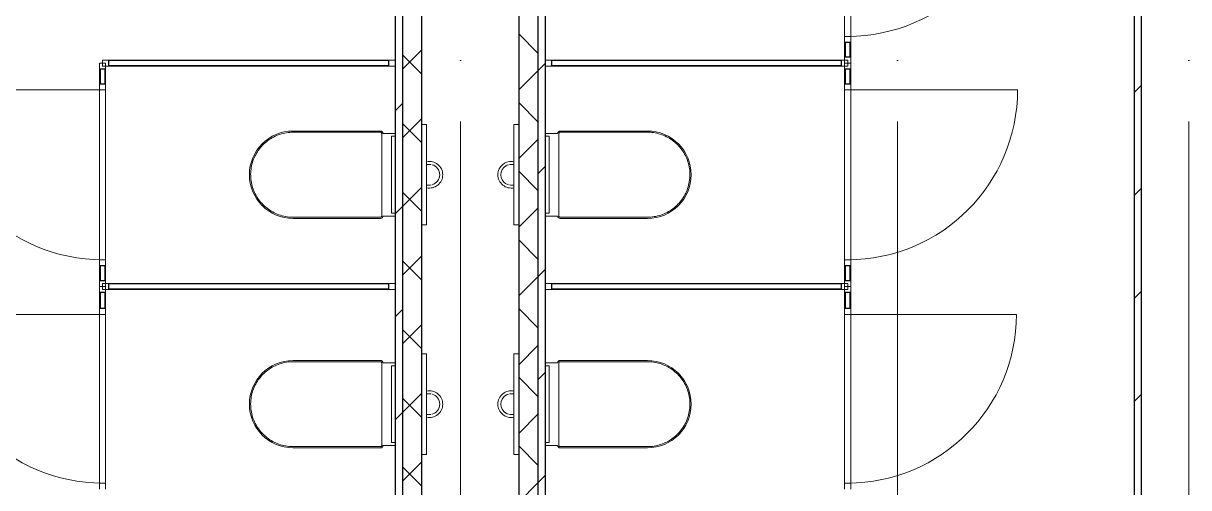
# Model space of a CAD drawing. Header units: millimetres. Extents: x -495897 to 1376592, y -28539 to 470976.
# Drawn here: x 115118 to 119920, y 352751 to 354663 of the extents above; entities that cross this region are included whole.
import ezdxf

# ---------------------------------------------------------------- set-up
doc = ezdxf.new("R2010")
doc.units = ezdxf.units.MM
doc.linetypes.add('ADSK_Линия сетки', pattern=[25, 20, -2.5, 0, -2.5])
for name, color, linetype, lineweight in [('Витраж', 7, 'Continuous', 9), ('Двери', 252, 'Continuous', 9), ('Оси', 252, 'Continuous', 9), ('Сантехника', 252, 'Continuous', 9), ('Стены наружные', 7, 'Continuous', 18), ('Стены разрез', 7, 'Continuous', 30)]:
    doc.layers.add(name, color=color, linetype=linetype, lineweight=lineweight)

# ---------------------------------------------------------------- blocks, each defined once
blk = doc.blocks.new('2 этаж')
at = {"layer": 'Витраж', "color": 251, "true_color": 0x636466}
for p, q in [((119258.5, -5089.3), (119258.5, -5789.3)), ((119283.5, -5089.3), (119283.5, -5789.3)), ((119258.5, -5814.3), (119258.5, -5874.3)), ((119283.5, -5814.3), (119283.5, -5874.3)), ((116226, -5886.8), (117381, -5886.8)), ((119246, -5886.8), (118051, -5886.8)), ((116188.5, -5924.3), (116188.5, -5984.3)), ((116213.5, -5924.3), (116213.5, -5984.3)), ((116226, -5911.8), (117381, -5911.8)), ((119246, -5911.8), (118051, -5911.8)), ((119258.5, -5924.3), (119258.5, -5984.3)), ((119283.5, -5924.3), (119283.5, -5984.3)), ((116188.5, -6009.3), (116188.5, -6709.3)), ((116213.5, -6009.3), (116213.5, -6709.3)), ((119258.5, -6009.3), (119258.5, -6709.3)), ((119283.5, -6009.3), (119283.5, -6709.3)), ((116188.5, -6734.3), (116188.5, -6794.3)), ((116213.5, -6734.3), (116213.5, -6794.3)), ((119258.5, -6734.3), (119258.5, -6794.3)), ((119283.5, -6734.3), (119283.5, -6794.3)), ((116226, -6806.8), (117381, -6806.8)), ((119246, -6806.8), (118051, -6806.8)), ((116188.5, -6844.3), (116188.5, -6909.3)), ((116213.5, -6844.3), (116213.5, -6909.3)), ((116226, -6831.8), (117381, -6831.8)), ((119246, -6831.8), (118051, -6831.8)), ((119258.5, -6844.3), (119258.5, -6909.3)), ((119283.5, -6844.3), (119283.5, -6909.3)), ((116188.5, -6934.3), (116188.5, -7629.3)), ((116213.5, -6934.3), (116213.5, -7629.3)), ((119258.5, -6934.3), (119258.5, -7629.3)), ((119283.5, -6934.3), (119283.5, -7629.3))]:
    blk.add_line(p, q, dxfattribs=at)
at = {"layer": 'Витраж', "color": 251, "lineweight": 18, "true_color": 0x636466, "extrusion": (0, 0, -1)}
for p, q in [((119283.5, -5789.3), (119258.5, -5789.3)), ((119258.5, -5789.3), (119258.5, -5814.3)), ((119283.5, -5814.3), (119283.5, -5789.3)), ((119258.5, -5814.3), (119283.5, -5814.3)), ((116213.5, -5899.3), (116188.5, -5899.3)), ((116188.5, -5899.3), (116188.5, -5924.3)), ((116226, -5886.8), (116201, -5886.8)), ((116201, -5886.8), (116201, -5911.8)), ((116213.5, -5924.3), (116213.5, -5899.3)), ((116226, -5911.8), (116226, -5886.8)), ((119271, -5886.8), (119246, -5886.8)), ((119246, -5886.8), (119246, -5911.8)), ((119283.5, -5899.3), (119258.5, -5899.3)), ((119258.5, -5899.3), (119258.5, -5924.3)), ((119271, -5911.8), (119271, -5886.8)), ((119283.5, -5924.3), (119283.5, -5899.3)), ((116188.5, -5924.3), (116213.5, -5924.3)), ((116201, -5911.8), (116226, -5911.8)), ((119246, -5911.8), (119271, -5911.8)), ((119258.5, -5924.3), (119283.5, -5924.3)), ((116213.5, -5984.3), (116188.5, -5984.3)), ((116188.5, -5984.3), (116188.5, -6009.3)), ((116213.5, -6009.3), (116213.5, -5984.3)), ((119283.5, -5984.3), (119258.5, -5984.3)), ((119258.5, -5984.3), (119258.5, -6009.3)), ((119283.5, -6009.3), (119283.5, -5984.3)), ((116188.5, -6009.3), (116213.5, -6009.3)), ((119258.5, -6009.3), (119283.5, -6009.3)), ((116213.5, -6709.3), (116188.5, -6709.3)), ((116188.5, -6709.3), (116188.5, -6734.3)), ((116213.5, -6734.3), (116213.5, -6709.3)), ((119283.5, -6709.3), (119258.5, -6709.3)), ((119258.5, -6709.3), (119258.5, -6734.3)), ((119283.5, -6734.3), (119283.5, -6709.3)), ((116188.5, -6734.3), (116213.5, -6734.3)), ((119258.5, -6734.3), (119283.5, -6734.3)), ((116226, -6806.8), (116201, -6806.8)), ((116201, -6806.8), (116201, -6831.8)), ((116226, -6831.8), (116226, -6806.8)), ((119271, -6806.8), (119246, -6806.8)), ((119246, -6806.8), (119246, -6831.8)), ((119271, -6831.8), (119271, -6806.8)), ((116213.5, -6819.3), (116188.5, -6819.3)), ((116188.5, -6819.3), (116188.5, -6844.3)), ((116188.5, -6844.3), (116213.5, -6844.3)), ((116201, -6831.8), (116226, -6831.8)), ((116213.5, -6844.3), (116213.5, -6819.3)), ((119246, -6831.8), (119271, -6831.8)), ((119283.5, -6819.3), (119258.5, -6819.3)), ((119258.5, -6819.3), (119258.5, -6844.3)), ((119258.5, -6844.3), (119283.5, -6844.3)), ((119283.5, -6844.3), (119283.5, -6819.3)), ((116213.5, -6909.3), (116188.5, -6909.3)), ((116188.5, -6909.3), (116188.5, -6934.3)), ((116213.5, -6934.3), (116213.5, -6909.3)), ((119283.5, -6909.3), (119258.5, -6909.3)), ((119258.5, -6909.3), (119258.5, -6934.3)), ((119283.5, -6934.3), (119283.5, -6909.3)), ((116188.5, -6934.3), (116213.5, -6934.3)), ((119258.5, -6934.3), (119283.5, -6934.3)), ((116213.5, -7629.3), (116188.5, -7629.3)), ((116188.5, -7629.3), (116188.5, -7654.3)), ((116213.5, -7654.3), (116213.5, -7629.3)), ((119283.5, -7629.3), (119258.5, -7629.3)), ((119258.5, -7629.3), (119258.5, -7654.3)), ((119283.5, -7654.3), (119283.5, -7629.3))]:
    blk.add_line(p, q, dxfattribs=at)
at = {"layer": 'Витраж', "color": 251, "lineweight": 18, "true_color": 0x636466}
for p, q in [((117406, -5886.8), (117381, -5886.8)), ((117381, -5886.8), (117381, -5911.8)), ((117406, -5911.8), (117406, -5886.8)), ((118051, -5886.8), (118026, -5886.8)), ((118026, -5886.8), (118026, -5911.8)), ((118051, -5911.8), (118051, -5886.8)), ((119283.5, -5874.3), (119258.5, -5874.3)), ((119258.5, -5874.3), (119258.5, -5899.3)), ((119258.5, -5899.3), (119283.5, -5899.3)), ((119283.5, -5899.3), (119283.5, -5874.3)), ((117381, -5911.8), (117406, -5911.8)), ((118026, -5911.8), (118051, -5911.8)), ((116213.5, -6794.3), (116188.5, -6794.3)), ((116188.5, -6794.3), (116188.5, -6819.3)), ((116213.5, -6819.3), (116213.5, -6794.3)), ((117406, -6806.8), (117381, -6806.8)), ((117381, -6806.8), (117381, -6831.8)), ((117406, -6831.8), (117406, -6806.8)), ((118051, -6806.8), (118026, -6806.8)), ((118026, -6806.8), (118026, -6831.8)), ((118051, -6831.8), (118051, -6806.8)), ((119283.5, -6794.3), (119258.5, -6794.3)), ((119258.5, -6794.3), (119258.5, -6819.3)), ((119283.5, -6819.3), (119283.5, -6794.3)), ((116188.5, -6819.3), (116213.5, -6819.3)), ((117381, -6831.8), (117406, -6831.8)), ((118026, -6831.8), (118051, -6831.8)), ((119258.5, -6819.3), (119283.5, -6819.3))]:
    blk.add_line(p, q, dxfattribs=at)
at = {"layer": 'Двери', "color": 251, "true_color": 0x636466}
for p, q in [((116188.5, -6009.3), (115501, -6009.3)), ((119283.5, -6009.3), (119971, -6009.3)), ((116188.5, -6934.3), (115506, -6934.3)), ((119283.5, -6934.3), (119966, -6934.3))]:
    blk.add_line(p, q, dxfattribs=at)
for centre, radius, start, end in [((119271, -5089.3), 700, 270, 0), ((116201, -6009.3), 700, 180, 270), ((119271, -6009.3), 700, 270, 0), ((116201, -6934.3), 695, 180, 270), ((119271, -6934.3), 695, 270, 0)]:
    blk.add_arc(centre, radius, start, end, dxfattribs=at)
at = {"layer": 'Оси', "color": 251, "linetype": 'ADSK_Линия сетки', "ltscale": 100, "true_color": 0x636466}
for p, q in [((117676, -1139.3), (117676, -32265.4)), ((119476, -1139.3), (119476, -32265.4)), ((120676, -1139.3), (120676, -32265.4))]:
    blk.add_line(p, q, dxfattribs=at)
at = {"layer": 'Сантехника', "color": 251, "true_color": 0x636466}
for p, q in [((117346, -6179.3), (116986, -6179.3)), ((117346, -6184.3), (116986, -6184.3)), ((117351, -6529.3), (117351, -6189.3)), ((117406, -6189.3), (117356, -6189.3)), ((118076, -6189.3), (118026, -6189.3)), ((118081, -6189.3), (118081, -6529.3)), ((118446, -6179.3), (118086, -6179.3)), ((118446, -6184.3), (118086, -6184.3)), ((117391, -6517.5), (117391, -6201)), ((117391, -6201), (117406, -6201)), ((118026, -6201), (118041, -6201)), ((118041, -6201), (118041, -6517.5)), ((117356, -6529.3), (117406, -6529.3)), ((117406, -6517.5), (117391, -6517.5)), ((118041, -6517.5), (118026, -6517.5)), ((118026, -6529.3), (118076, -6529.3)), ((116986, -6534.3), (117346, -6534.3)), ((116986, -6539.3), (117346, -6539.3)), ((118086, -6534.3), (118446, -6534.3)), ((118086, -6539.3), (118446, -6539.3)), ((117346, -7124.3), (116986, -7124.3)), ((117346, -7129.3), (116986, -7129.3)), ((117351, -7474.3), (117351, -7134.3)), ((117406, -7134.3), (117356, -7134.3)), ((117391, -7462.5), (117391, -7146)), ((117391, -7146), (117406, -7146)), ((118076, -7134.3), (118026, -7134.3)), ((118026, -7146), (118041, -7146)), ((118041, -7146), (118041, -7462.5)), ((118081, -7134.3), (118081, -7474.3)), ((118446, -7124.3), (118086, -7124.3)), ((118446, -7129.3), (118086, -7129.3)), ((116986, -7479.3), (117346, -7479.3)), ((116986, -7484.3), (117346, -7484.3)), ((117356, -7474.3), (117406, -7474.3)), ((117406, -7462.5), (117391, -7462.5)), ((118041, -7462.5), (118026, -7462.5)), ((118026, -7474.3), (118076, -7474.3)), ((118086, -7479.3), (118446, -7479.3)), ((118086, -7484.3), (118446, -7484.3))]:
    blk.add_line(p, q, dxfattribs=at)
at = {"layer": 'Сантехника', "color": 251, "lineweight": 9, "true_color": 0x636466}
for p, q in [((117536, -6152.5), (117516, -6152.5)), ((117536, -6177.5), (117536, -6152.5)), ((117536, -6177.5), (117536, -6541)), ((117916, -6152.5), (117896, -6152.5)), ((117896, -6152.5), (117896, -6177.5)), ((117896, -6541), (117896, -6177.5)), ((117516, -6566), (117536, -6566)), ((117536, -6566), (117536, -6541)), ((117896, -6541), (117896, -6566)), ((117896, -6566), (117916, -6566)), ((117536, -7097.5), (117516, -7097.5)), ((117536, -7122.5), (117536, -7097.5)), ((117916, -7097.5), (117896, -7097.5)), ((117896, -7097.5), (117896, -7122.5)), ((117536, -7122.5), (117536, -7486)), ((117896, -7486), (117896, -7122.5)), ((117536, -7511), (117536, -7486)), ((117896, -7486), (117896, -7511)), ((117516, -7511), (117536, -7511)), ((117896, -7511), (117916, -7511))]:
    blk.add_line(p, q, dxfattribs=at)
at = {"layer": 'Сантехника', "color": 251, "true_color": 0x636466, "flags": 128}
for points in [[(116986, -6184.3), (116979, -6184.4), (116972, -6184.8), (116965.1, -6185.5), (116958.1, -6186.5), (116951.2, -6187.7), (116944.4, -6189.3), (116937.6, -6191.1), (116931, -6193.1), (116924.4, -6195.5), (116917.9, -6198.1), (116911.5, -6200.9), (116905.2, -6204), (116899.1, -6207.4), (116893, -6211), (116887.2, -6214.8), (116881.5, -6218.9), (116876, -6223.2), (116870.6, -6227.7), (116865.4, -6232.4), (116860.5, -6237.3), (116855.7, -6242.4), (116851.1, -6247.8), (116846.8, -6253.2), (116842.6, -6258.9), (116838.7, -6264.7), (116835.1, -6270.7), (116831.7, -6276.8), (116828.5, -6283), (116825.6, -6289.4), (116822.9, -6295.8), (116820.5, -6302.4), (116818.4, -6309.1), (116816.5, -6315.8), (116814.9, -6322.6), (116813.6, -6329.5), (116812.5, -6336.4), (116811.7, -6343.4), (116811.2, -6350.4), (116811, -6357.4), (116811.1, -6364.4), (116811.4, -6371.4), (116812, -6378.3), (116813, -6385.3), (116814.1, -6392.2), (116815.6, -6399), (116817.3, -6405.8), (116819.3, -6412.5), (116821.6, -6419.1), (116824.1, -6425.7), (116826.9, -6432.1), (116829.9, -6438.4), (116833.2, -6444.6), (116836.7, -6450.6), (116840.5, -6456.5), (116844.5, -6462.2), (116848.8, -6467.8), (116853.2, -6473.2), (116857.9, -6478.4), (116862.7, -6483.5), (116867.8, -6488.3), (116873.1, -6492.9), (116878.5, -6497.3), (116884.1, -6501.5), (116889.9, -6505.5), (116895.8, -6509.2), (116901.9, -6512.7), (116908.1, -6515.9), (116914.4, -6518.9), (116920.8, -6521.7), (116927.4, -6524.1), (116934, -6526.4), (116940.7, -6528.3), (116947.5, -6530), (116954.4, -6531.4), (116961.3, -6532.5), (116968.3, -6533.4), (116975.2, -6533.9), (116982.2, -6534.2), (116986, -6534.3)], [(117351, -6189.3), (117351, -6189.1), (117351, -6188.9), (117351, -6188.7), (117350.9, -6188.5), (117350.9, -6188.3), (117350.9, -6188.1), (117350.8, -6187.9), (117350.8, -6187.7), (117350.7, -6187.5), (117350.6, -6187.3), (117350.5, -6187.1), (117350.4, -6186.9), (117350.3, -6186.8), (117350.2, -6186.6), (117350.1, -6186.4), (117350, -6186.3), (117349.9, -6186.1), (117349.8, -6186), (117349.6, -6185.8), (117349.5, -6185.7), (117349.3, -6185.5), (117349.2, -6185.4), (117349, -6185.3), (117348.9, -6185.2), (117348.7, -6185), (117348.5, -6184.9), (117348.4, -6184.8), (117348.2, -6184.8), (117348, -6184.7), (117347.8, -6184.6), (117347.6, -6184.5), (117347.4, -6184.5), (117347.2, -6184.4), (117347.1, -6184.4), (117346.9, -6184.3), (117346.7, -6184.3), (117346.5, -6184.3), (117346.3, -6184.3), (117346.1, -6184.3), (117346, -6184.3)], [(118086, -6184.3), (118085.8, -6184.3), (118085.6, -6184.3), (118085.4, -6184.3), (118085.2, -6184.3), (118085, -6184.4), (118084.8, -6184.4), (118084.6, -6184.4), (118084.4, -6184.5), (118084.2, -6184.6), (118084.1, -6184.6), (118083.9, -6184.7), (118083.7, -6184.8), (118083.5, -6184.9), (118083.4, -6185), (118083.2, -6185.1), (118083, -6185.2), (118082.9, -6185.4), (118082.7, -6185.5), (118082.6, -6185.6), (118082.4, -6185.8), (118082.3, -6185.9), (118082.2, -6186.1), (118082, -6186.2), (118081.9, -6186.4), (118081.8, -6186.6), (118081.7, -6186.7), (118081.6, -6186.9), (118081.5, -6187.1), (118081.4, -6187.3), (118081.3, -6187.4), (118081.3, -6187.6), (118081.2, -6187.8), (118081.2, -6188), (118081.1, -6188.2), (118081.1, -6188.4), (118081, -6188.6), (118081, -6188.8), (118081, -6189), (118081, -6189.2), (118081, -6189.3)], [(118446, -6534.3), (118453, -6534.1), (118460, -6533.7), (118467, -6533), (118473.9, -6532), (118480.8, -6530.8), (118487.6, -6529.2), (118494.4, -6527.4), (118501.1, -6525.4), (118507.7, -6523), (118514.2, -6520.4), (118520.5, -6517.6), (118526.8, -6514.5), (118533, -6511.1), (118539, -6507.5), (118544.8, -6503.7), (118550.5, -6499.6), (118556, -6495.3), (118561.4, -6490.8), (118566.6, -6486.1), (118571.5, -6481.2), (118576.3, -6476.1), (118580.9, -6470.8), (118585.2, -6465.3), (118589.4, -6459.6), (118593.3, -6453.8), (118596.9, -6447.8), (118600.3, -6441.7), (118603.5, -6435.5), (118606.4, -6429.1), (118609.1, -6422.7), (118611.5, -6416.1), (118613.7, -6409.4), (118615.5, -6402.7), (118617.1, -6395.9), (118618.5, -6389), (118619.5, -6382.1), (118620.3, -6375.1), (118620.8, -6368.1), (118621, -6361.1), (118620.9, -6354.1), (118620.6, -6347.2), (118620, -6340.2), (118619.1, -6333.2), (118617.9, -6326.3), (118616.4, -6319.5), (118614.7, -6312.7), (118612.7, -6306), (118610.4, -6299.4), (118607.9, -6292.8), (118605.1, -6286.4), (118602.1, -6280.1), (118598.8, -6273.9), (118595.3, -6267.9), (118591.5, -6262), (118587.5, -6256.3), (118583.3, -6250.7), (118578.8, -6245.3), (118574.1, -6240.1), (118569.3, -6235), (118564.2, -6230.2), (118559, -6225.6), (118553.5, -6221.2), (118547.9, -6217), (118542.1, -6213), (118536.2, -6209.3), (118530.2, -6205.8), (118523.9, -6202.6), (118517.6, -6199.6), (118511.2, -6196.8), (118504.6, -6194.4), (118498, -6192.2), (118491.3, -6190.2), (118484.5, -6188.5), (118477.6, -6187.1), (118470.7, -6186), (118463.8, -6185.2), (118456.8, -6184.6), (118449.8, -6184.3), (118446, -6184.3)], [(117346, -6534.3), (117346.2, -6534.2), (117346.4, -6534.2), (117346.6, -6534.2), (117346.8, -6534.2), (117347, -6534.2), (117347.2, -6534.1), (117347.4, -6534.1), (117347.6, -6534), (117347.8, -6533.9), (117348, -6533.9), (117348.1, -6533.8), (117348.3, -6533.7), (117348.5, -6533.6), (117348.7, -6533.5), (117348.8, -6533.4), (117349, -6533.3), (117349.2, -6533.1), (117349.3, -6533), (117349.5, -6532.9), (117349.6, -6532.7), (117349.7, -6532.6), (117349.9, -6532.4), (117350, -6532.3), (117350.1, -6532.1), (117350.2, -6532), (117350.3, -6531.8), (117350.4, -6531.6), (117350.5, -6531.4), (117350.6, -6531.2), (117350.7, -6531.1), (117350.7, -6530.9), (117350.8, -6530.7), (117350.8, -6530.5), (117350.9, -6530.3), (117350.9, -6530.1), (117351, -6529.9), (117351, -6529.7), (117351, -6529.5), (117351, -6529.3), (117351, -6529.3)], [(118081, -6529.3), (118081, -6529.5), (118081, -6529.7), (118081, -6529.9), (118081.1, -6530), (118081.1, -6530.2), (118081.1, -6530.4), (118081.2, -6530.6), (118081.3, -6530.8), (118081.3, -6531), (118081.4, -6531.2), (118081.5, -6531.4), (118081.6, -6531.6), (118081.7, -6531.7), (118081.8, -6531.9), (118081.9, -6532.1), (118082, -6532.2), (118082.1, -6532.4), (118082.2, -6532.6), (118082.4, -6532.7), (118082.5, -6532.8), (118082.7, -6533), (118082.8, -6533.1), (118083, -6533.2), (118083.1, -6533.3), (118083.3, -6533.5), (118083.5, -6533.6), (118083.6, -6533.7), (118083.8, -6533.8), (118084, -6533.8), (118084.2, -6533.9), (118084.4, -6534), (118084.6, -6534), (118084.8, -6534.1), (118085, -6534.1), (118085.2, -6534.2), (118085.4, -6534.2), (118085.6, -6534.2), (118085.8, -6534.2), (118086, -6534.3), (118086, -6534.3)], [(116986, -7129.3), (116979, -7129.4), (116972, -7129.8), (116965.1, -7130.5), (116958.1, -7131.5), (116951.2, -7132.7), (116944.4, -7134.3), (116937.6, -7136.1), (116931, -7138.1), (116924.4, -7140.5), (116917.9, -7143.1), (116911.5, -7145.9), (116905.2, -7149), (116899.1, -7152.4), (116893, -7156), (116887.2, -7159.8), (116881.5, -7163.9), (116876, -7168.2), (116870.6, -7172.7), (116865.4, -7177.4), (116860.5, -7182.3), (116855.7, -7187.4), (116851.1, -7192.8), (116846.8, -7198.2), (116842.6, -7203.9), (116838.7, -7209.7), (116835.1, -7215.7), (116831.7, -7221.8), (116828.5, -7228), (116825.6, -7234.4), (116822.9, -7240.8), (116820.5, -7247.4), (116818.4, -7254.1), (116816.5, -7260.8), (116814.9, -7267.6), (116813.6, -7274.5), (116812.5, -7281.4), (116811.7, -7288.4), (116811.2, -7295.4), (116811, -7302.4), (116811.1, -7309.4), (116811.4, -7316.4), (116812, -7323.3), (116813, -7330.3), (116814.1, -7337.2), (116815.6, -7344), (116817.3, -7350.8), (116819.3, -7357.5), (116821.6, -7364.1), (116824.1, -7370.7), (116826.9, -7377.1), (116829.9, -7383.4), (116833.2, -7389.6), (116836.7, -7395.6), (116840.5, -7401.5), (116844.5, -7407.2), (116848.8, -7412.8), (116853.2, -7418.2), (116857.9, -7423.4), (116862.7, -7428.5), (116867.8, -7433.3), (116873.1, -7437.9), (116878.5, -7442.3), (116884.1, -7446.5), (116889.9, -7450.5), (116895.8, -7454.2), (116901.9, -7457.7), (116908.1, -7460.9), (116914.4, -7463.9), (116920.8, -7466.7), (116927.4, -7469.1), (116934, -7471.4), (116940.7, -7473.3), (116947.5, -7475), (116954.4, -7476.4), (116961.3, -7477.5), (116968.3, -7478.4), (116975.2, -7478.9), (116982.2, -7479.2), (116986, -7479.3)], [(117351, -7134.3), (117351, -7134.1), (117351, -7133.9), (117351, -7133.7), (117350.9, -7133.5), (117350.9, -7133.3), (117350.9, -7133.1), (117350.8, -7132.9), (117350.8, -7132.7), (117350.7, -7132.5), (117350.6, -7132.3), (117350.5, -7132.1), (117350.4, -7131.9), (117350.3, -7131.8), (117350.2, -7131.6), (117350.1, -7131.4), (117350, -7131.3), (117349.9, -7131.1), (117349.8, -7131), (117349.6, -7130.8), (117349.5, -7130.7), (117349.3, -7130.5), (117349.2, -7130.4), (117349, -7130.3), (117348.9, -7130.2), (117348.7, -7130), (117348.5, -7129.9), (117348.4, -7129.8), (117348.2, -7129.8), (117348, -7129.7), (117347.8, -7129.6), (117347.6, -7129.5), (117347.4, -7129.5), (117347.2, -7129.4), (117347.1, -7129.4), (117346.9, -7129.3), (117346.7, -7129.3), (117346.5, -7129.3), (117346.3, -7129.3), (117346.1, -7129.3), (117346, -7129.3)], [(118086, -7129.3), (118085.8, -7129.3), (118085.6, -7129.3), (118085.4, -7129.3), (118085.2, -7129.3), (118085, -7129.4), (118084.8, -7129.4), (118084.6, -7129.4), (118084.4, -7129.5), (118084.2, -7129.6), (118084.1, -7129.6), (118083.9, -7129.7), (118083.7, -7129.8), (118083.5, -7129.9), (118083.4, -7130), (118083.2, -7130.1), (118083, -7130.2), (118082.9, -7130.4), (118082.7, -7130.5), (118082.6, -7130.6), (118082.4, -7130.8), (118082.3, -7130.9), (118082.2, -7131.1), (118082, -7131.2), (118081.9, -7131.4), (118081.8, -7131.6), (118081.7, -7131.7), (118081.6, -7131.9), (118081.5, -7132.1), (118081.4, -7132.3), (118081.3, -7132.4), (118081.3, -7132.6), (118081.2, -7132.8), (118081.2, -7133), (118081.1, -7133.2), (118081.1, -7133.4), (118081, -7133.6), (118081, -7133.8), (118081, -7134), (118081, -7134.2), (118081, -7134.3)], [(118446, -7479.3), (118453, -7479.1), (118460, -7478.7), (118467, -7478), (118473.9, -7477), (118480.8, -7475.8), (118487.6, -7474.2), (118494.4, -7472.4), (118501.1, -7470.4), (118507.7, -7468), (118514.2, -7465.4), (118520.5, -7462.6), (118526.8, -7459.5), (118533, -7456.1), (118539, -7452.5), (118544.8, -7448.7), (118550.5, -7444.6), (118556, -7440.3), (118561.4, -7435.8), (118566.6, -7431.1), (118571.5, -7426.2), (118576.3, -7421.1), (118580.9, -7415.8), (118585.2, -7410.3), (118589.4, -7404.6), (118593.3, -7398.8), (118596.9, -7392.8), (118600.3, -7386.7), (118603.5, -7380.5), (118606.4, -7374.1), (118609.1, -7367.7), (118611.5, -7361.1), (118613.7, -7354.4), (118615.5, -7347.7), (118617.1, -7340.9), (118618.5, -7334), (118619.5, -7327.1), (118620.3, -7320.1), (118620.8, -7313.1), (118621, -7306.1), (118620.9, -7299.1), (118620.6, -7292.2), (118620, -7285.2), (118619.1, -7278.2), (118617.9, -7271.3), (118616.4, -7264.5), (118614.7, -7257.7), (118612.7, -7251), (118610.4, -7244.4), (118607.9, -7237.8), (118605.1, -7231.4), (118602.1, -7225.1), (118598.8, -7218.9), (118595.3, -7212.9), (118591.5, -7207), (118587.5, -7201.3), (118583.3, -7195.7), (118578.8, -7190.3), (118574.1, -7185.1), (118569.3, -7180), (118564.2, -7175.2), (118559, -7170.6), (118553.5, -7166.2), (118547.9, -7162), (118542.1, -7158), (118536.2, -7154.3), (118530.2, -7150.8), (118523.9, -7147.6), (118517.6, -7144.6), (118511.2, -7141.8), (118504.6, -7139.4), (118498, -7137.2), (118491.3, -7135.2), (118484.5, -7133.5), (118477.6, -7132.1), (118470.7, -7131), (118463.8, -7130.2), (118456.8, -7129.6), (118449.8, -7129.3), (118446, -7129.3)], [(117346, -7479.3), (117346.2, -7479.2), (117346.4, -7479.2), (117346.6, -7479.2), (117346.8, -7479.2), (117347, -7479.2), (117347.2, -7479.1), (117347.4, -7479.1), (117347.6, -7479), (117347.8, -7478.9), (117348, -7478.9), (117348.1, -7478.8), (117348.3, -7478.7), (117348.5, -7478.6), (117348.7, -7478.5), (117348.8, -7478.4), (117349, -7478.3), (117349.2, -7478.1), (117349.3, -7478), (117349.5, -7477.9), (117349.6, -7477.7), (117349.7, -7477.6), (117349.9, -7477.4), (117350, -7477.3), (117350.1, -7477.1), (117350.2, -7477), (117350.3, -7476.8), (117350.4, -7476.6), (117350.5, -7476.4), (117350.6, -7476.2), (117350.7, -7476.1), (117350.7, -7475.9), (117350.8, -7475.7), (117350.8, -7475.5), (117350.9, -7475.3), (117350.9, -7475.1), (117351, -7474.9), (117351, -7474.7), (117351, -7474.5), (117351, -7474.3), (117351, -7474.3)], [(118081, -7474.3), (118081, -7474.5), (118081, -7474.7), (118081, -7474.9), (118081.1, -7475), (118081.1, -7475.2), (118081.1, -7475.4), (118081.2, -7475.6), (118081.3, -7475.8), (118081.3, -7476), (118081.4, -7476.2), (118081.5, -7476.4), (118081.6, -7476.6), (118081.7, -7476.7), (118081.8, -7476.9), (118081.9, -7477.1), (118082, -7477.2), (118082.1, -7477.4), (118082.2, -7477.6), (118082.4, -7477.7), (118082.5, -7477.8), (118082.7, -7478), (118082.8, -7478.1), (118083, -7478.2), (118083.1, -7478.3), (118083.3, -7478.5), (118083.5, -7478.6), (118083.6, -7478.7), (118083.8, -7478.8), (118084, -7478.8), (118084.2, -7478.9), (118084.4, -7479), (118084.6, -7479), (118084.8, -7479.1), (118085, -7479.1), (118085.2, -7479.2), (118085.4, -7479.2), (118085.6, -7479.2), (118085.8, -7479.2), (118086, -7479.3), (118086, -7479.3)]]:
    blk.add_lwpolyline(points, dxfattribs=at)
at = {"layer": 'Сантехника', "color": 251, "lineweight": 9, "true_color": 0x636466, "flags": 128}
for points in [[(117547.5, -6316.6), (117547.4, -6316.6), (117547.3, -6316.6), (117547.1, -6316.6), (117546.9, -6316.6), (117546.6, -6316.6), (117546.2, -6316.6), (117545.7, -6316.6), (117545.2, -6316.6), (117544.6, -6316.6), (117543.9, -6316.6), (117543.2, -6316.6), (117542.4, -6316.6), (117541.5, -6316.6), (117540.6, -6316.6), (117539.6, -6316.6), (117538.5, -6316.6), (117537.4, -6316.6), (117536.3, -6316.6)], [(117894.9, -6316.6), (117893.8, -6316.6), (117892.7, -6316.6), (117891.7, -6316.6), (117890.8, -6316.6), (117889.9, -6316.6), (117889.1, -6316.6), (117888.3, -6316.6), (117887.6, -6316.6), (117887, -6316.6), (117886.4, -6316.6), (117886, -6316.6), (117885.6, -6316.6), (117885.2, -6316.6), (117884.9, -6316.6), (117884.7, -6316.6), (117884.6, -6316.6), (117884.6, -6316.6), (117884.6, -6316.6)], [(117537.1, -6402), (117538.3, -6402), (117539.3, -6402), (117540.3, -6402), (117541.3, -6402), (117542.1, -6402), (117543, -6402), (117543.7, -6402), (117544.4, -6402), (117545, -6402), (117545.6, -6402), (117546, -6402), (117546.5, -6402), (117546.8, -6402), (117547.1, -6402), (117547.3, -6402), (117547.4, -6402), (117547.5, -6402), (117547.5, -6402)], [(117884.6, -6402), (117884.6, -6402), (117884.7, -6402), (117884.9, -6402), (117885.1, -6402), (117885.5, -6402), (117885.8, -6402), (117886.3, -6402), (117886.8, -6402), (117887.4, -6402), (117888.1, -6402), (117888.8, -6402), (117889.6, -6402), (117890.5, -6402), (117891.4, -6402), (117892.4, -6402), (117893.5, -6402), (117894.6, -6402), (117895.7, -6402)], [(117547.5, -7261.6), (117547.4, -7261.6), (117547.3, -7261.6), (117547.1, -7261.6), (117546.9, -7261.6), (117546.6, -7261.6), (117546.2, -7261.6), (117545.7, -7261.6), (117545.2, -7261.6), (117544.6, -7261.6), (117543.9, -7261.6), (117543.2, -7261.6), (117542.4, -7261.6), (117541.5, -7261.6), (117540.6, -7261.6), (117539.6, -7261.6), (117538.5, -7261.6), (117537.4, -7261.6), (117536.3, -7261.6)], [(117894.9, -7261.6), (117893.8, -7261.6), (117892.7, -7261.6), (117891.7, -7261.6), (117890.8, -7261.6), (117889.9, -7261.6), (117889.1, -7261.6), (117888.3, -7261.6), (117887.6, -7261.6), (117887, -7261.6), (117886.4, -7261.6), (117886, -7261.6), (117885.6, -7261.6), (117885.2, -7261.6), (117884.9, -7261.6), (117884.7, -7261.6), (117884.6, -7261.6), (117884.6, -7261.6), (117884.6, -7261.6)], [(117537.1, -7347), (117538.3, -7347), (117539.3, -7347), (117540.3, -7347), (117541.3, -7347), (117542.1, -7347), (117543, -7347), (117543.7, -7347), (117544.4, -7347), (117545, -7347), (117545.6, -7347), (117546, -7347), (117546.5, -7347), (117546.8, -7347), (117547.1, -7347), (117547.3, -7347), (117547.4, -7347), (117547.5, -7347), (117547.5, -7347)], [(117884.6, -7347), (117884.6, -7347), (117884.7, -7347), (117884.9, -7347), (117885.1, -7347), (117885.5, -7347), (117885.8, -7347), (117886.3, -7347), (117886.8, -7347), (117887.4, -7347), (117888.1, -7347), (117888.8, -7347), (117889.6, -7347), (117890.5, -7347), (117891.4, -7347), (117892.4, -7347), (117893.5, -7347), (117894.6, -7347), (117895.7, -7347)]]:
    blk.add_lwpolyline(points, dxfattribs=at)
at = {"layer": 'Сантехника', "color": 251, "true_color": 0x636466}
for centre, radius, start, end in [((116986, -6359.3), 180, 90, 270), ((116986, -6359.3), 175, 90, 90.9078), ((116986, -6359.3), 175, 90, 90.9078), ((117346, -6189.3), 10, 0, 90), ((117346, -6189.3), 5, 60, 90), ((117346, -6189.3), 5, 60, 90), ((117346, -6189.3), 5, 60, 75), ((117346, -6189.3), 5, 0, 30), ((117346, -6189.3), 5, 0, 30), ((117346, -6189.3), 5, 0, 30), ((118086, -6189.3), 10, 90, 180), ((118086, -6189.3), 5, 150, 180), ((118086, -6189.3), 5, 150, 180), ((118086, -6189.3), 5, 150, 180), ((118086, -6189.3), 5, 90, 120), ((118086, -6189.3), 5, 90, 120), ((118086, -6189.3), 5, 105, 120), ((118446, -6359.3), 180, 270, 90), ((118446, -6359.3), 175, 89.0922, 90), ((118446, -6359.3), 175, 89.0922, 90), ((117346, -6529.3), 10, 270, 0), ((117346, -6529.3), 5, 330, 0), ((117346, -6529.3), 5, 330, 0), ((117346, -6529.3), 5, 330, 0), ((118086, -6529.3), 10, 180, 270), ((118086, -6529.3), 5, 180, 210), ((118086, -6529.3), 5, 180, 210), ((118086, -6529.3), 5, 180, 210), ((116986, -6359.3), 175, 269.0922, 270), ((116986, -6359.3), 175, 269.0922, 270), ((117346, -6529.3), 5, 270, 300), ((117346, -6529.3), 5, 270, 300), ((117346, -6529.3), 5, 285, 300), ((118086, -6529.3), 5, 240, 270), ((118086, -6529.3), 5, 240, 270), ((118086, -6529.3), 5, 240, 255), ((118446, -6359.3), 175, 270, 270.9078), ((118446, -6359.3), 175, 270, 270.9078), ((116986, -7304.3), 180, 90, 270), ((116986, -7304.3), 175, 90, 90.9078), ((116986, -7304.3), 175, 90, 90.9078), ((117346, -7134.3), 10, 0, 90), ((117346, -7134.3), 5, 60, 90), ((117346, -7134.3), 5, 60, 90), ((117346, -7134.3), 5, 60, 75), ((117346, -7134.3), 5, 0, 30), ((117346, -7134.3), 5, 0, 30), ((117346, -7134.3), 5, 0, 30), ((118086, -7134.3), 10, 90, 180), ((118086, -7134.3), 5, 150, 180), ((118086, -7134.3), 5, 150, 180), ((118086, -7134.3), 5, 150, 180), ((118086, -7134.3), 5, 90, 120), ((118086, -7134.3), 5, 90, 120), ((118086, -7134.3), 5, 105, 120), ((118446, -7304.3), 180, 270, 90), ((118446, -7304.3), 175, 89.0922, 90), ((118446, -7304.3), 175, 89.0922, 90), ((116986, -7304.3), 175, 269.0922, 270), ((116986, -7304.3), 175, 269.0922, 270), ((117346, -7474.3), 10, 270, 0), ((117346, -7474.3), 5, 270, 300), ((117346, -7474.3), 5, 270, 300), ((117346, -7474.3), 5, 285, 300), ((117346, -7474.3), 5, 330, 0), ((117346, -7474.3), 5, 330, 0), ((117346, -7474.3), 5, 330, 356.7765), ((118086, -7474.3), 10, 180, 270), ((118086, -7474.3), 5, 180, 210), ((118086, -7474.3), 5, 180, 210), ((118086, -7474.3), 5, 183.2235, 210), ((118086, -7474.3), 5, 240, 270), ((118086, -7474.3), 5, 240, 270), ((118086, -7474.3), 5, 240, 255), ((118446, -7304.3), 175, 270, 270.9078), ((118446, -7304.3), 175, 270, 270.9078)]:
    blk.add_arc(centre, radius, start, end, dxfattribs=at)
at = {"layer": 'Сантехника', "color": 251, "lineweight": 9, "true_color": 0x636466}
for centre, radius, start, end in [((117547.5, -6359.3), 55, 0, 102.0258), ((117547.5, -6359.3), 42.7, 92.2417, 94.1976), ((117547.5, -6359.3), 42.7, 87.9172, 90), ((117547.5, -6359.3), 42.7, 80.8699, 90), ((117547.5, -6359.3), 42.7, 0, 75), ((117884.6, -6359.3), 55, 77.9742, 180), ((117884.6, -6359.3), 42.7, 120.4174, 180), ((117884.6, -6359.3), 42.7, 105, 120), ((117884.6, -6359.3), 42.7, 90, 99.1301), ((117884.6, -6359.3), 42.7, 90, 92.0828), ((117884.6, -6359.3), 42.7, 85.8024, 87.7583), ((117547.5, -6359.3), 55, 257.9742, 0), ((117547.5, -6359.3), 42.7, 285, 0), ((117884.6, -6359.3), 55, 180, 282.0258), ((117884.6, -6359.3), 42.7, 180, 239.5826), ((117547.5, -6359.3), 42.7, 267.2428, 279.4986), ((117547.5, -6359.3), 42.7, 270, 272.5338), ((117884.6, -6359.3), 42.7, 240, 255), ((117884.6, -6359.3), 42.7, 260.5014, 272.7572), ((117884.6, -6359.3), 42.7, 267.4662, 270), ((117547.5, -7304.3), 55, 0, 102.0258), ((117884.6, -7304.3), 55, 77.9742, 180), ((117547.5, -7304.3), 42.7, 92.2417, 94.1976), ((117547.5, -7304.3), 42.7, 87.9172, 90), ((117547.5, -7304.3), 42.7, 80.8699, 90), ((117547.5, -7304.3), 42.7, 0, 75), ((117884.6, -7304.3), 42.7, 120.4174, 180), ((117884.6, -7304.3), 42.7, 105, 120), ((117884.6, -7304.3), 42.7, 90, 99.1301), ((117884.6, -7304.3), 42.7, 90, 92.0828), ((117884.6, -7304.3), 42.7, 85.8024, 87.7583), ((117547.5, -7304.3), 55, 257.9742, 0), ((117547.5, -7304.3), 42.7, 267.2428, 279.4986), ((117547.5, -7304.3), 42.7, 285, 0), ((117884.6, -7304.3), 55, 180, 282.0258), ((117884.6, -7304.3), 42.7, 180, 239.5826), ((117884.6, -7304.3), 42.7, 240, 255), ((117884.6, -7304.3), 42.7, 260.5014, 272.7572), ((117547.5, -7304.3), 42.7, 270, 272.5338), ((117884.6, -7304.3), 42.7, 267.4662, 270)]:
    blk.add_arc(centre, radius, start, end, dxfattribs=at)
at = {"layer": 'Стены наружные', "color": 251, "lineweight": 30, "true_color": 0x636466}
for p, q in [((117436, -3839.3), (117436, -7769.3)), ((117516, -7769.3), (117516, -3839.3)), ((117916, -3839.3), (117916, -7769.3)), ((117996, -7769.3), (117996, -3839.3)), ((120481, -9844.3), (120481, -3839.3)), ((117406, -3869.3), (117406, -7739.3)), ((118026, -7739.3), (118026, -3869.3)), ((120451, -3869.3), (120451, -9814.3))]:
    blk.add_line(p, q, dxfattribs=at)
at = {"layer": 'Стены наружные', "color": 251, "linetype": 'Continuous', "lineweight": 9, "true_color": 0x636466}
for p, q in [((117996, -5859.5), (117916, -5779.5)), ((117436, -5924.5), (117516, -5844.5)), ((117516, -5945.2), (117436, -5865.2)), ((117996, -5930.2), (118026, -5900.2)), ((117916, -6010.2), (117996, -5930.2)), ((120451, -6020.8), (120481, -5990.8)), ((117406, -6096), (117436, -6066)), ((117996, -6142.3), (117916, -6062.3)), ((117436, -6207.4), (117516, -6127.4)), ((117516, -6228), (117436, -6148)), ((117916, -6293.1), (117996, -6213.1)), ((117996, -6354.5), (118026, -6324.5)), ((117996, -6425.2), (117916, -6345.2)), ((117436, -6490.2), (117516, -6410.2)), ((117516, -6510.9), (117436, -6430.9)), ((120451, -6445.1), (120481, -6415.1)), ((117406, -6520.2), (117436, -6490.2)), ((117916, -6575.9), (117996, -6495.9)), ((117996, -6708), (117916, -6628)), ((117436, -6773.1), (117516, -6693.1)), ((117516, -6793.7), (117436, -6713.7)), ((117996, -6778.7), (118026, -6748.7)), ((117916, -6858.7), (117996, -6778.7)), ((120451, -6869.3), (120481, -6839.3)), ((117996, -6990.9), (117916, -6910.9)), ((117406, -6944.5), (117436, -6914.5)), ((117436, -7055.9), (117516, -6975.9)), ((117516, -7076.5), (117436, -6996.5)), ((117916, -7141.6), (117996, -7061.6)), ((117996, -7273.7), (117916, -7193.7)), ((117996, -7203), (118026, -7173)), ((117436, -7338.7), (117516, -7258.7)), ((117516, -7359.4), (117436, -7279.4)), ((120451, -7293.6), (120481, -7263.6)), ((117406, -7368.7), (117436, -7338.7)), ((117916, -7424.4), (117996, -7344.4)), ((117996, -7556.5), (117916, -7476.5)), ((117436, -7621.6), (117516, -7541.6)), ((117516, -7642.2), (117436, -7562.2)), ((117916, -7707.3), (117996, -7627.3)), ((117996, -7627.3), (118026, -7597.3))]:
    blk.add_line(p, q, dxfattribs=at)
at = {"layer": 'Стены разрез', "color": 251, "true_color": 0x636466}
for p, q in [((119281, -5814.3), (119261, -5814.3)), ((119261, -5814.3), (119261, -5874.3)), ((119281, -5874.3), (119281, -5814.3)), ((117381, -5889.3), (116226, -5889.3)), ((116226, -5889.3), (116226, -5909.3)), ((117381, -5909.3), (117381, -5889.3)), ((119246, -5889.3), (118051, -5889.3)), ((118051, -5889.3), (118051, -5909.3)), ((119246, -5909.3), (119246, -5889.3)), ((119261, -5874.3), (119281, -5874.3)), ((116211, -5924.3), (116191, -5924.3)), ((116191, -5924.3), (116191, -5984.3)), ((116211, -5984.3), (116211, -5924.3)), ((116226, -5909.3), (117381, -5909.3)), ((118051, -5909.3), (119246, -5909.3)), ((119281, -5924.3), (119261, -5924.3)), ((119261, -5924.3), (119261, -5984.3)), ((119281, -5984.3), (119281, -5924.3)), ((116191, -5984.3), (116211, -5984.3)), ((119261, -5984.3), (119281, -5984.3)), ((116211, -6734.3), (116191, -6734.3)), ((116191, -6734.3), (116191, -6794.3)), ((116211, -6794.3), (116211, -6734.3)), ((119281, -6734.3), (119261, -6734.3)), ((119261, -6734.3), (119261, -6794.3)), ((119281, -6794.3), (119281, -6734.3)), ((116191, -6794.3), (116211, -6794.3)), ((117381, -6809.3), (116226, -6809.3)), ((116226, -6809.3), (116226, -6829.3)), ((117381, -6829.3), (117381, -6809.3)), ((119246, -6809.3), (118051, -6809.3)), ((118051, -6809.3), (118051, -6829.3)), ((119246, -6829.3), (119246, -6809.3)), ((119261, -6794.3), (119281, -6794.3)), ((116211, -6844.3), (116191, -6844.3)), ((116191, -6844.3), (116191, -6909.3)), ((116211, -6909.3), (116211, -6844.3)), ((116226, -6829.3), (117381, -6829.3)), ((118051, -6829.3), (119246, -6829.3)), ((119281, -6844.3), (119261, -6844.3)), ((119261, -6844.3), (119261, -6909.3)), ((119281, -6909.3), (119281, -6844.3)), ((116191, -6909.3), (116211, -6909.3)), ((119261, -6909.3), (119281, -6909.3))]:
    blk.add_line(p, q, dxfattribs=at)

msp = doc.modelspace()

# ---------------------------------------------------------------- block references
msp.add_blockref('2 этаж', (-756.474, 360398.765))

doc.saveas('drawing.dxf')
